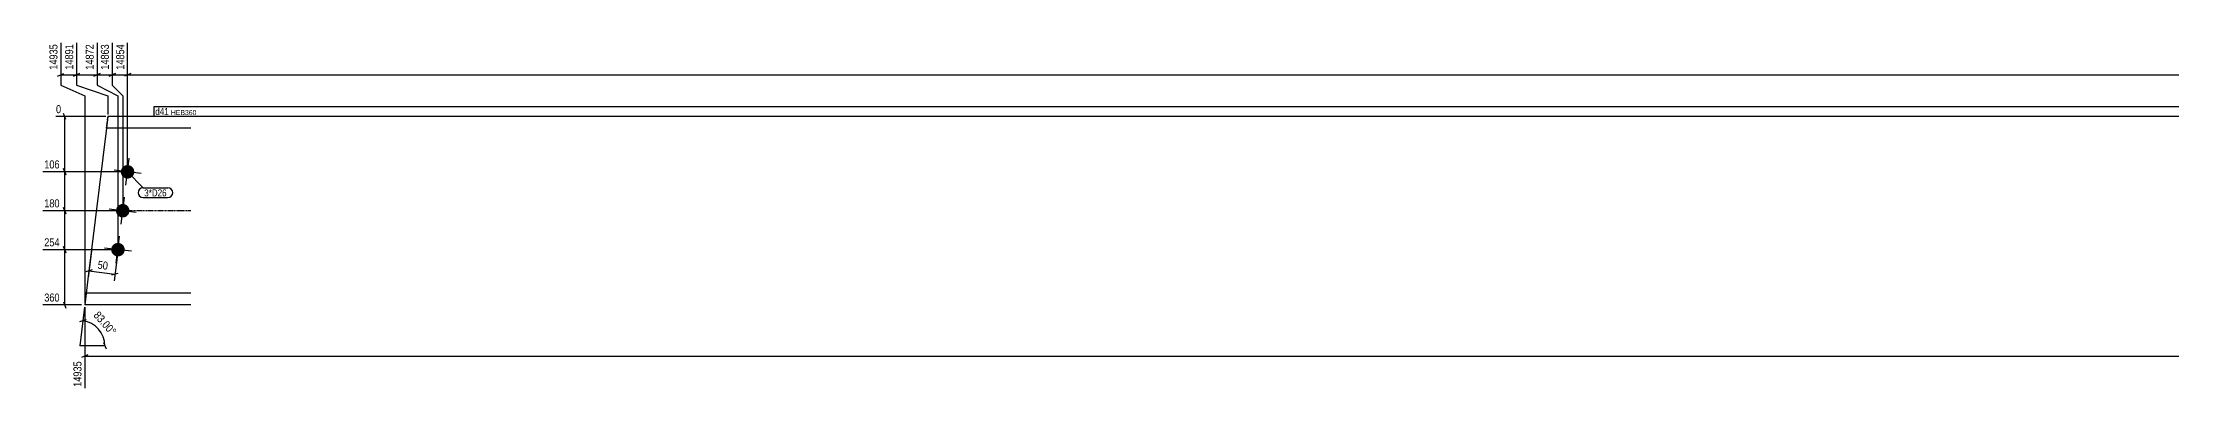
# Model space of a CAD drawing. Header units: millimetres. Extents: x 9 to 63580, y 10 to 4935.
# Drawn here: x 9 to 4072, y 32 to 693 of the extents above; entities that cross this region are included whole.
import ezdxf

# ---------------------------------------------------------------- set-up
doc = ezdxf.new("R2010")
doc.units = ezdxf.units.MM
doc.linetypes.add('DXK_LINE_DOT2', pattern=[3.9198, 1.9599, -1.9599])
doc.linetypes.add('DXK_LINE_DOT3', pattern=[5.9187, 2.979, -0.9799, 0.9799, -0.9799])
for name, color, linetype in [('MÅLSÆTNING', 7, 'Continuous'), ('STÅL', 7, 'Continuous'), ('TEKST', 7, 'Continuous')]:
    doc.layers.add(name, color=color, linetype=linetype)
doc.styles.add('Arial Narrow', font='ARIALN.TTF', dxfattribs={"height": 0.2})

msp = doc.modelspace()

# ---------------------------------------------------------------- hatches: boundary and pattern name
at = {"layer": 'STÅL', "linetype": 'Continuous'}
for points in [[(158.6, 447.2, -1), (184.4, 444, -1)], [(149.4, 372.8, -1), (175.2, 369.6, -1)], [(140.3, 298.3, -1), (166.1, 295.2, -1)]]:
    msp.add_hatch(color=96, dxfattribs=at).paths.add_polyline_path(points)

# ---------------------------------------------------------------- linework, layer by layer
at = {"layer": 'MÅLSÆTNING', "color": 7, "linetype": 'Continuous'}
for p, q in [((44.1, 692.3), (44.1, 610.9)), ((74.1, 692.3), (74.1, 610.9)), ((113.2, 692.3), (113.2, 610.9)), ((142.3, 692.3), (142.3, 610.9)), ((171.5, 449.6), (171.5, 692.3)), ((171.5, 449.6), (171.5, 692.3)), ((38.1, 628.5), (50.1, 633.3)), ((44.1, 630.9), (74.1, 630.9)), ((44.1, 610.9), (89.9, 590.9)), ((80.1, 633.3), (68.1, 628.5)), ((74.1, 610.9), (134.1, 590.9)), ((74.1, 610.9), (134.1, 590.9)), ((107.2, 628.5), (119.2, 633.3)), ((113.2, 630.9), (142.3, 630.9)), ((113.2, 610.9), (153.2, 590.9)), ((113.2, 610.9), (153.2, 590.9)), ((148.3, 633.3), (136.3, 628.5)), ((142.3, 610.9), (162.3, 590.9)), ((142.3, 610.9), (162.3, 590.9)), ((177.5, 633.3), (165.5, 628.5)), ((177.5, 633.3), (165.5, 628.5)), ((171.5, 630.9), (7472.9, 630.9)), ((89.9, 590.9), (89.9, 195.2)), ((134.1, 590.9), (134.1, 555.2)), ((134.1, 590.9), (134.1, 555.2)), ((153.2, 590.9), (153.2, 300.7)), ((153.2, 590.9), (153.2, 300.7)), ((162.3, 590.9), (162.3, 375.2)), ((162.3, 590.9), (162.3, 375.2)), ((130.1, 551.2), (34.9, 551.2)), ((53.9, 545.2), (49.1, 557.2)), ((53.9, 439.6), (49.1, 451.6)), ((167.5, 445.6), (9.6, 445.6)), ((158.3, 371.2), (9.6, 371.2)), ((53.9, 365.2), (49.1, 377.2)), ((149.2, 296.7), (9.6, 296.7)), ((53.9, 290.7), (49.1, 302.7)), ((51.5, 191.2), (51.5, 296.7)), ((103.1, 298.9), (96.3, 243.6)), ((152.7, 292.8), (145.9, 237.5)), ((104.1, 258), (91.6, 254.7)), ((97.9, 256.3), (147.5, 250.2)), ((141.2, 248.6), (153.7, 251.9)), ((83.7, 191.2), (9.6, 191.2)), ((49.1, 197.2), (53.9, 185.2)), ((89.4, 187.2), (86.1, 160.7)), ((89.9, 187.2), (89.9, 31.8)), ((92.4, 162.4), (79.9, 159.1)), ((86.1, 160.7), (80.3, 113.1)), ((128.3, 113.1), (80.3, 113.1)), ((95.9, 95.6), (83.9, 90.8)), ((89.9, 93.2), (9786, 93.2)), ((125.9, 119.1), (130.7, 107.1))]:
    msp.add_line(p, q, dxfattribs=at)
msp.add_arc((80.3, 113.1), 48, 360, 83, dxfattribs=at)
at = {"layer": 'STÅL', "color": 2, "linetype": 'Continuous'}
for p, q in [((131.3, 528.7), (95.9, 240.7)), ((134.1, 551.2), (131.3, 528.7)), ((292.1, 528.7), (131.3, 528.7)), ((292.1, 551.2), (134.1, 551.2)), ((95.9, 240.7), (89.9, 191.2)), ((292.1, 213.7), (92.6, 213.7)), ((292.1, 191.2), (89.9, 191.2))]:
    msp.add_line(p, q, dxfattribs=at)
at = {"layer": 'STÅL', "color": 7, "linetype": 'DXK_LINE_DOT2'}
msp.add_line((131.3, 528.7), (134.1, 551.2), dxfattribs=at)
at = {"layer": 'STÅL', "color": 96, "linetype": 'Continuous'}
for p, q in [((197.3, 442.5), (145.7, 448.8)), ((168.3, 419.8), (174.6, 471.4)), ((188.1, 368), (136.5, 374.4)), ((159.2, 345.4), (165.5, 397)), ((179, 293.6), (127.4, 299.9)), ((150, 270.9), (156.4, 322.6))]:
    msp.add_line(p, q, dxfattribs=at)
at = {"layer": 'STÅL', "color": 7, "linetype": 'DXK_LINE_DOT3'}
msp.add_line((292.1, 371.2), (72, 371.2), dxfattribs=at)

# ---------------------------------------------------------------- next in the draw order: wipeouts: each hides what was drawn before it
at = {"color": 0, "linetype": 'Continuous'}
for points in [[(70.9, 692.6), (48.5, 692.6), (48.5, 637.4), (70.9, 637.4)], [(139.1, 692.6), (116.7, 692.6), (116.7, 637.4), (139.1, 637.4)], [(45, 299.9), (45, 322.3), (9.3, 322.3), (9.3, 299.9)], [(45, 194.4), (45, 216.8), (9.3, 216.8), (9.3, 194.4)], [(86.7, 86.7), (64.3, 86.7), (64.3, 31.5), (86.7, 31.5)]]:
    msp.add_wipeout(points, dxfattribs=at).dxf.layer = 'MÅLSÆTNING'
at = {"color": 0}
for points, layer in [([(140.1, 126.7), (156.8, 141.6), (117.9, 185.6), (101.1, 170.8)], 'MÅLSÆTNING'), ([(250, 554), (250, 568), (224.4, 568), (224.4, 554)], 'TEKST'), ([(246, 398.6), (246, 412.6), (203.4, 412.6), (203.4, 398.6)], 'TEKST')]:
    msp.add_wipeout(points, dxfattribs=at).dxf.layer = layer

# ---------------------------------------------------------------- next in the draw order: linework, layer by layer
at = {"layer": 'MÅLSÆTNING', "color": 7, "linetype": 'Continuous'}
for p, q in [((74.1, 692.3), (74.1, 610.9)), ((113.2, 692.3), (113.2, 610.9)), ((142.3, 692.3), (142.3, 610.9)), ((68.1, 628.5), (80.1, 633.3)), ((74.1, 630.9), (113.2, 630.9)), ((119.2, 633.3), (107.2, 628.5)), ((136.3, 628.5), (148.3, 633.3)), ((142.3, 630.9), (171.5, 630.9)), ((51.5, 296.7), (51.5, 371.2)), ((149.2, 296.7), (9.6, 296.7)), ((49.1, 302.7), (53.9, 290.7))]:
    msp.add_line(p, q, dxfattribs=at)

# ---------------------------------------------------------------- next in the draw order: texts
at = {"layer": 'MÅLSÆTNING', "color": 3, "linetype": 'Continuous', "style": 'Arial Narrow'}
for s, p in [('14863', (135.9, 640.6)), ('14935', (83.5, 34.7))]:
    msp.add_text(s, height=15.27, rotation=90.0002, dxfattribs=at).set_placement(p)
for s, p in [('254', (12.5, 303.1)), ('360', (12.5, 197.6))]:
    msp.add_text(s, height=15.27, dxfattribs=at).set_placement(p)
at = {"layer": 'MÅLSÆTNING', "color": 3, "style": 'Arial Narrow'}
msp.add_text('83.00°', height=15.27, rotation=-48.5009, dxfattribs=at).set_placement((105.6, 170.5))

# ---------------------------------------------------------------- next in the draw order: wipeouts: each hides what was drawn before it
at = {"color": 0, "linetype": 'Continuous'}
msp.add_wipeout([(40.9, 692.6), (18.5, 692.6), (18.5, 637.4), (40.9, 637.4)], dxfattribs=at).dxf.layer = 'MÅLSÆTNING'
at = {"color": 0}
for points in [[(250, 554), (250, 568), (224.4, 568), (224.4, 554)], [(246, 398.6), (246, 412.6), (203.4, 412.6), (203.4, 398.6)]]:
    msp.add_wipeout(points, dxfattribs=at).dxf.layer = 'TEKST'

# ---------------------------------------------------------------- next in the draw order: linework, layer by layer
at = {"layer": 'TEKST', "color": 7, "linetype": 'Continuous'}
for p, q in [((222, 551.6), (222, 570.4)), ((171.5, 445.6), (201, 415)), ((201, 415), (248.4, 415)), ((201, 396.2), (248.4, 396.2))]:
    msp.add_line(p, q, dxfattribs=at)
for centre, start, end in [((201, 405.6), 90, 270), ((248.4, 405.6), 270, 90)]:
    msp.add_arc(centre, 9.4, start, end, dxfattribs=at)

# ---------------------------------------------------------------- next in the draw order: texts
at = {"layer": 'MÅLSÆTNING', "color": 3, "linetype": 'Continuous', "style": 'Arial Narrow'}
for s, p in [('14935', (37.7, 640.6)), ('14891', (67.7, 640.6))]:
    msp.add_text(s, height=15.27, rotation=90.0002, dxfattribs=at).set_placement(p)
at = {"layer": 'TEKST', "color": 3, "style": 'Arial Narrow'}
msp.add_text('3*D26', height=13.36, dxfattribs=at).set_placement((203.4, 398.6))

# ---------------------------------------------------------------- next in the draw order: wipeouts: each hides what was drawn before it
at = {"color": 0, "linetype": 'Continuous'}
for points in [[(168.3, 692.6), (145.9, 692.6), (145.9, 637.4), (168.3, 637.4)], [(45, 374.4), (45, 396.8), (9.3, 396.8), (9.3, 374.4)]]:
    msp.add_wipeout(points, dxfattribs=at).dxf.layer = 'MÅLSÆTNING'
at = {"color": 0}
for points, layer in [([(135.9, 254.7), (138.6, 276.9), (112.9, 280.1), (110.2, 257.8)], 'MÅLSÆTNING'), ([(295, 554), (295, 564), (254.2, 564), (254.2, 554)], 'TEKST')]:
    msp.add_wipeout(points, dxfattribs=at).dxf.layer = layer

# ---------------------------------------------------------------- next in the draw order: linework, layer by layer
at = {"layer": 'MÅLSÆTNING', "color": 7, "linetype": 'Continuous'}
for p, q in [((51.5, 371.2), (51.5, 445.6)), ((158.3, 371.2), (9.6, 371.2)), ((49.1, 377.2), (53.9, 365.2))]:
    msp.add_line(p, q, dxfattribs=at)

# ---------------------------------------------------------------- next in the draw order: texts
at = {"layer": 'MÅLSÆTNING', "color": 3, "linetype": 'Continuous', "style": 'Arial Narrow'}
msp.add_text('14854', height=15.27, rotation=90.0002, dxfattribs=at).set_placement((165.1, 640.6))
msp.add_text('180', height=15.27, dxfattribs=at).set_placement((12.5, 377.6))
at = {"layer": 'MÅLSÆTNING', "color": 3, "style": 'Arial Narrow'}
msp.add_text('50', height=15.27, rotation=-7.0015, dxfattribs=at).set_placement((113.7, 260.6))

# ---------------------------------------------------------------- next in the draw order: wipeouts: each hides what was drawn before it
at = {"color": 0, "linetype": 'Continuous'}
msp.add_wipeout([(110, 692.6), (87.6, 692.6), (87.6, 637.4), (110, 637.4)], dxfattribs=at).dxf.layer = 'MÅLSÆTNING'
at = {"color": 0}
msp.add_wipeout([(295, 554), (295, 564), (254.2, 564), (254.2, 554)], dxfattribs=at).dxf.layer = 'TEKST'

# ---------------------------------------------------------------- next in the draw order: linework, layer by layer
at = {"layer": 'TEKST', "color": 7, "linetype": 'Continuous'}
for p, q in [((222, 570.4), (7363.5, 570.4)), ((222, 551.6), (7363.5, 551.6))]:
    msp.add_line(p, q, dxfattribs=at)

# ---------------------------------------------------------------- next in the draw order: texts
at = {"layer": 'MÅLSÆTNING', "color": 3, "linetype": 'Continuous', "style": 'Arial Narrow'}
msp.add_text('14872', height=15.27, rotation=90.0002, dxfattribs=at).set_placement((106.8, 640.6))
at = {"layer": 'TEKST', "color": 3, "style": 'Arial Narrow'}
for s, height, p in [('d41', 13.36, (224.4, 554)), ('HEB360', 9.54, (254.2, 554))]:
    msp.add_text(s, height=height, dxfattribs=at).set_placement(p)

# ---------------------------------------------------------------- next in the draw order: wipeouts: each hides what was drawn before it
at = {"color": 0, "linetype": 'Continuous'}
msp.add_wipeout([(45, 448.8), (45, 471.2), (9.3, 471.2), (9.3, 448.8)], dxfattribs=at).dxf.layer = 'MÅLSÆTNING'

# ---------------------------------------------------------------- next in the draw order: linework, layer by layer
at = {"layer": 'MÅLSÆTNING', "color": 7, "linetype": 'Continuous'}
for p, q in [((51.5, 445.6), (51.5, 551.2)), ((49.1, 451.6), (53.9, 439.6)), ((167.5, 445.6), (9.6, 445.6))]:
    msp.add_line(p, q, dxfattribs=at)

# ---------------------------------------------------------------- next in the draw order: texts
at = {"layer": 'MÅLSÆTNING', "color": 3, "linetype": 'Continuous', "style": 'Arial Narrow'}
msp.add_text('106', height=15.27, dxfattribs=at).set_placement((12.5, 452))

# ---------------------------------------------------------------- next in the draw order: wipeouts: each hides what was drawn before it
at = {"color": 0, "linetype": 'Continuous'}
msp.add_wipeout([(47.9, 554.4), (47.9, 576.8), (31.7, 576.8), (31.7, 554.4)], dxfattribs=at).dxf.layer = 'MÅLSÆTNING'

# ---------------------------------------------------------------- next in the draw order: texts
at = {"layer": 'MÅLSÆTNING', "color": 3, "linetype": 'Continuous', "style": 'Arial Narrow'}
msp.add_text('0', height=15.3, dxfattribs=at).set_placement((34.9, 557.6))

doc.saveas('drawing.dxf')
